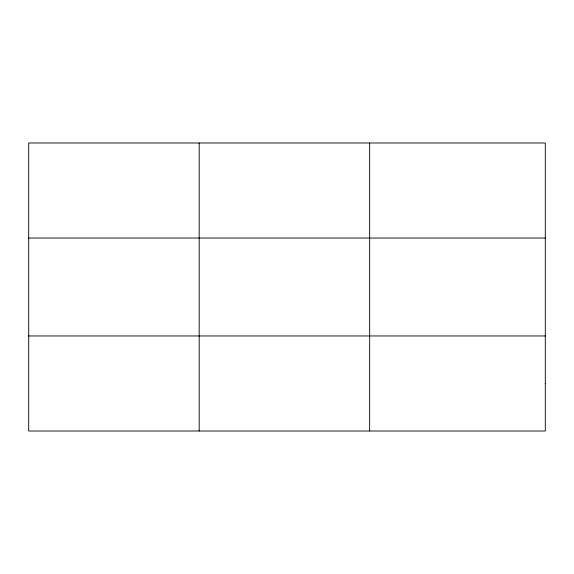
<?xml version="1.0" encoding="UTF-8"?>
<svg xmlns="http://www.w3.org/2000/svg" width="574" height="574" viewBox="0 0 574 574"><rect width="100%" height="100%" fill="white"/><g stroke="black" fill="none" stroke-linecap="round" stroke-linejoin="round"><path stroke-width="0.86" d="M199.178 431.009L199.178 142.991M369.656 431.009L369.656 142.991M28.7 238.038L545.3 238.038M28.7 335.962L545.3 335.962M545.3 383.489L545.3 431.009L28.7 431.009L28.7 142.991L545.3 142.991L545.3 383.489"/></g></svg>
